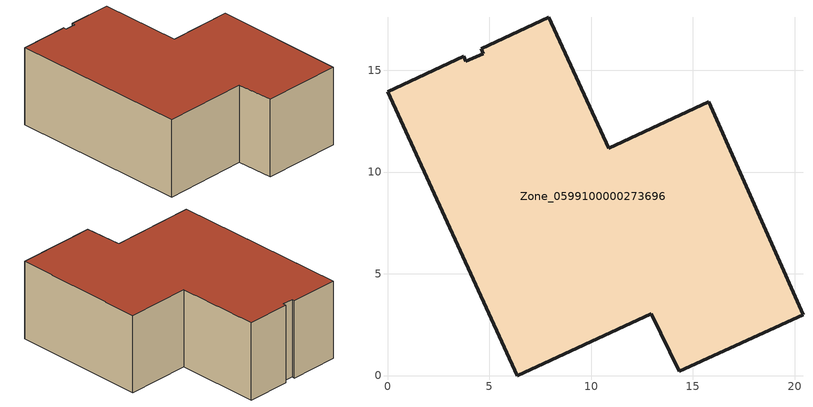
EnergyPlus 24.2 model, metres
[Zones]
Zone_0599100000273696
 floor ground (C_G): 3.85,15.46 4.71,15.82 4.6,16.07 7.92,17.6 10.87,11.16 15.78,13.46 20.42,3 14.34,0.22 12.95,3.05 6.38,0 0,13.95 3.75,15.68 z0
 wall outside (C_F): 10.87,11.16 7.92,17.6 4.6,16.07 4.71,15.82 3.85,15.46 3.75,15.68 0,13.95 6.38,0 12.95,3.05 14.34,0.22 20.42,3 15.78,13.46 10.87,11.16 z0:6.64
 roof outside (C_R): 3.85,15.46 3.75,15.68 0,13.95 6.38,0 12.95,3.05 14.34,0.22 20.42,3 15.78,13.46 10.87,11.16 7.92,17.6 4.6,16.07 4.71,15.82 z6.64
[BUILDING]
Pand.0599100000273696: North Axis=0; Terrain=City; Loads Convergence Tolerance Value=0.04; Temperature Convergence Tolerance Value=0.4; Solar Distribution=FullExterior; Maximum Number of Warmup Days=25; Minimum Number of Warmup Days=1
[Site:Location]
Rotterdam.The.Hague.AP_ZH_NLD Design_Conditions: Latitude=51.96; Longitude=4.45; Time Zone=1; Elevation=-4.5
[SITE:GROUNDTEMPERATURE:BUILDINGSURFACE]
18, 18, 18, 18, 18, 18, 18, 18, 18, 18, 18, 18
[MATERIAL] Thermal Absorptance=0.9; Solar Absorptance=0.7; Visible Absorptance=0.7
Name | Roughness | Thickness | Conductivity | Density | Specific Heat
G.D.1965 | MediumSmooth | 0.15 | 1 | 540 | 1210
F.D.1965 | Rough | 0.3 | 0.857143 | 1920 | 840
R.D.1965 | MediumRough | 0.2 | 0.08 | 1500 | 1000
[CONSTRUCTION]
C_G: G.D.1965
C_F: F.D.1965
C_R: R.D.1965
[ZONE]
Zone_0599100000273696: Type=1; Multiplier=1; Ceiling Height=Autocalculate; Volume=Autocalculate; Floor Area=autocalculate; Part of Total Floor Area=Yes
[ZONEINFILTRATION:DESIGNFLOWRATE]
Infil_Zone_0599100000273696: Zone or ZoneList or Space or SpaceList=Zone_0599100000273696; Schedule=AlwaysOn; Design Flow Rate Calculation Method=Flow/Area; Flow Rate per Floor Area=0.0042; Constant Term Coefficient=1; Temperature Term Coefficient=0; Velocity Term Coefficient=0; Velocity Squared Term Coefficient=0
[HVACTEMPLATE:ZONE:IDEALLOADSAIRSYSTEM]
Zone_0599100000273696: Maximum Heating Supply Air Temperature=50; Minimum Cooling Supply Air Temperature=13; Maximum Heating Supply Air Humidity Ratio=0.0156; Minimum Cooling Supply Air Humidity Ratio=0.0077; Heating Limit=NoLimit; Cooling Limit=NoLimit; Dehumidification Control Type=ConstantSensibleHeatRatio; Cooling Sensible Heat Ratio=0.7; Dehumidification Setpoint=60; Humidification Control Type=None; Humidification Setpoint=30; Outdoor Air Method=None; Outdoor Air Flow Rate per Person=0.00944; Outdoor Air Flow Rate per Zone Floor Area=0; Outdoor Air Flow Rate per Zone=0; Demand Controlled Ventilation Type=None; Outdoor Air Economizer Type=NoEconomizer; Heat Recovery Type=None; Sensible Heat Recovery Effectiveness=0.7; Latent Heat Recovery Effectiveness=0.65
[ZONECONTROL:THERMOSTAT]
ThermostatControl_Zone_0599100000273696: Zone or ZoneList=Zone_0599100000273696; Control Type Schedule=DualSetpointControlType; Control 1=Thermostat_Zone_0599100000273696; Temperature Difference Between Cutout And Setpoint=0
[THERMOSTATSETPOINT:DUALSETPOINT]
Thermostat_Zone_0599100000273696: Heating Setpoint Temperature Schedule=HeatingSetpoint_Zone_0599100000273696; Cooling Setpoint Temperature Schedule=CoolingSetpoint_Zone_0599100000273696
[SCHEDULE:COMPACT]
HeatingSetpoint_Zone_0599100000273696: Through: 12/31, For: AllDays, Until: 24:00, 21
CoolingSetpoint_Zone_0599100000273696: Through: 12/31, For: AllDays, Until: 24:00, 24
DualSetpointControlType: Through: 12/31, For: AllDays, Until: 24:00, 4
AlwaysOn: Through: 12/31, For: AllDays, Until: 24:00, 1
